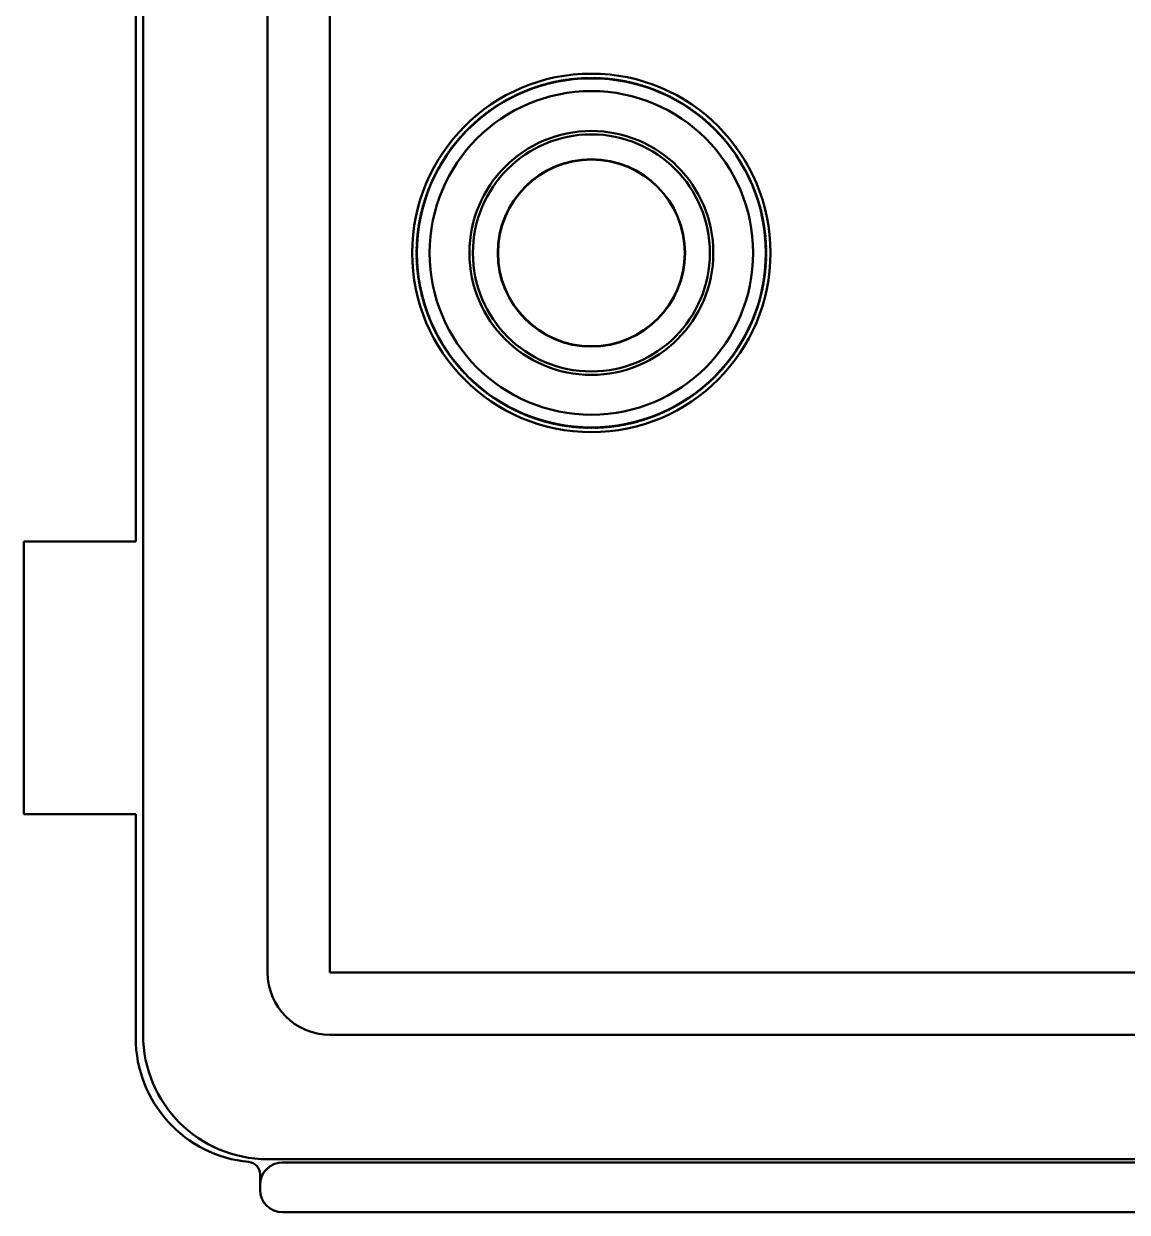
# Model space of a CAD drawing. Header units: millimetres. Extents: x 1448 to 104164, y -19509 to -89.
# Drawn here: x 5304.5 to 5387.7, y -6513.4 to -6423.9 of the extents above; entities that cross this region are included whole.
import ezdxf

# ---------------------------------------------------------------- set-up
doc = ezdxf.new("R2010")
doc.units = ezdxf.units.MM
doc.header["$LTSCALE"] = 60
doc.header["$MEASUREMENT"] = 0
doc.layers.get('0').update_dxf_attribs({"linetype": 'CONTINUOUS'})
doc.layers.add('가시적인 것(ISO)', color=7, linetype='CONTINUOUS', lineweight=50)

# ---------------------------------------------------------------- blocks, each defined once
blk = doc.blocks.new('SMARTCON')
at = {"layer": '가시적인 것(ISO)', "color": 8}
for p, q in [((8.994, 20.039), (8.994, -224.649)), ((18.369, 15.351), (18.369, -219.961)), ((23.057, -219.961), (23.057, 15.351)), ((8.438, -187.5), (8.438, -20.531)), ((0, -187.5), (5.625, -187.5)), ((0, -187.5), (0, -208.031)), ((5.625, -187.5), (8.438, -187.5)), ((5.625, -208.031), (0, -208.031)), ((8.438, -208.031), (5.625, -208.031)), ((8.438, -224.894), (8.438, -208.031)), ((173.994, -219.961), (23.057, -219.961)), ((23.057, -224.649), (173.994, -224.649)), ((18.369, -234.024), (178.682, -234.024)), ((174.562, -234.269), (19.5, -234.269)), ((17.812, -235.164), (17.812, -235.957)), ((17.812, -236.05), (17.812, -235.957)), ((17.812, -236.05), (17.812, -236.238)), ((17.812, -236.332), (17.812, -236.238)), ((19.5, -238.019), (174.562, -238.019))]:
    blk.add_line(p, q, dxfattribs=at)
for radius in [13.5, 13.148, 12.187, 9.187, 8.93, 7.055, 7.031]:
    blk.add_circle((42.768, -165.766), radius, dxfattribs=at)
for centre, radius, start, end in [((39.293, -153.101), 0.0469, 34.15001, 176.53413), ((39.393, -153.074), 0.0469, 33.70001, 176.08413), ((39.492, -153.048), 0.0469, 33.25001, 175.63413), ((39.592, -153.023), 0.0469, 32.80001, 175.18413), ((39.693, -152.998), 0.0469, 32.35001, 174.73413), ((39.793, -152.974), 0.0469, 31.90001, 174.28413), ((39.893, -152.951), 0.0469, 31.45001, 173.83413), ((39.994, -152.929), 0.0469, 31.00001, 173.38413), ((40.095, -152.908), 0.0469, 30.55001, 172.93413), ((40.196, -152.887), 0.0469, 30.10001, 172.48413), ((40.297, -152.868), 0.0469, 29.65001, 172.03413), ((40.399, -152.848), 0.0469, 29.20001, 171.58413), ((40.5, -152.83), 0.0469, 28.75001, 171.13413), ((40.602, -152.813), 0.0469, 28.30001, 170.68413), ((40.704, -152.796), 0.0469, 27.85001, 170.23413), ((40.806, -152.78), 0.0469, 27.40001, 169.78413), ((40.908, -152.765), 0.0469, 26.95001, 169.33413), ((41.01, -152.751), 0.0469, 26.50001, 168.88413), ((41.112, -152.738), 0.0469, 26.05001, 168.43413), ((41.215, -152.725), 0.0469, 25.60001, 167.98413), ((41.317, -152.713), 0.0469, 25.15001, 167.53413), ((41.42, -152.702), 0.0469, 24.70001, 167.08413), ((41.522, -152.692), 0.0469, 24.25001, 166.63413), ((41.625, -152.683), 0.0469, 23.80001, 166.18413), ((41.728, -152.674), 0.0469, 23.35001, 165.73413), ((41.831, -152.667), 0.0469, 22.90001, 165.28413), ((41.934, -152.66), 0.0469, 22.45001, 164.83413), ((42.037, -152.653), 0.0469, 22.00001, 164.38413), ((42.14, -152.648), 0.0469, 21.55001, 163.93413), ((42.243, -152.644), 0.0469, 21.10001, 163.48413), ((42.346, -152.64), 0.0469, 20.65001, 163.03413), ((42.449, -152.637), 0.0469, 20.20001, 162.58413), ((42.552, -152.635), 0.0469, 19.75001, 162.13413), ((42.655, -152.634), 0.0469, 19.30001, 161.68413), ((42.758, -152.633), 0.0469, 18.85001, 161.23413), ((42.861, -152.633), 0.0469, 18.40001, 160.78413), ((42.964, -152.635), 0.0469, 17.95001, 160.33413), ((43.068, -152.636), 0.0469, 17.50001, 159.88413), ((43.171, -152.639), 0.0469, 17.05001, 159.43413), ((43.274, -152.643), 0.0469, 16.60001, 158.98413), ((43.377, -152.647), 0.0469, 16.15001, 158.53413), ((43.48, -152.652), 0.0469, 15.70001, 158.08413), ((43.583, -152.658), 0.0469, 15.25001, 157.63413), ((43.686, -152.665), 0.0469, 14.80001, 157.18413), ((43.789, -152.673), 0.0469, 14.35001, 156.73413), ((43.891, -152.681), 0.0469, 13.90001, 156.28413), ((43.994, -152.69), 0.0469, 13.45001, 155.83413), ((44.097, -152.7), 0.0469, 13.00001, 155.38413), ((44.199, -152.711), 0.0469, 12.55001, 154.93413), ((44.302, -152.723), 0.0469, 12.10001, 154.48413), ((44.404, -152.735), 0.0469, 11.65001, 154.03413), ((44.507, -152.749), 0.0469, 11.20001, 153.58413), ((44.609, -152.763), 0.0469, 10.75001, 153.13413), ((44.711, -152.778), 0.0469, 10.30001, 152.68413), ((44.813, -152.793), 0.0469, 9.85001, 152.23413), ((44.915, -152.81), 0.0469, 9.40001, 151.78413), ((45.016, -152.827), 0.0469, 8.95001, 151.33413), ((45.118, -152.845), 0.0469, 8.50001, 150.88413), ((45.219, -152.864), 0.0469, 8.05001, 150.43413), ((45.321, -152.884), 0.0469, 7.60001, 149.98413), ((45.422, -152.904), 0.0469, 7.15001, 149.53413), ((45.523, -152.925), 0.0469, 6.70001, 149.08413), ((45.623, -152.947), 0.0469, 6.25001, 148.63413), ((45.724, -152.97), 0.0469, 5.80001, 148.18413), ((45.824, -152.994), 0.0469, 5.35001, 147.73413), ((45.925, -153.018), 0.0469, 4.90001, 147.28413), ((46.025, -153.043), 0.0469, 4.45001, 146.83413), ((46.124, -153.069), 0.0469, 4.00001, 146.38413), ((46.224, -153.096), 0.0469, 3.55001, 145.93413), ((36.981, -153.977), 0.0469, 44.95001, 187.33413), ((37.074, -153.931), 0.0469, 44.50001, 186.88413), ((37.167, -153.887), 0.0469, 44.05001, 186.43413), ((37.261, -153.843), 0.0469, 43.60001, 185.98413), ((37.355, -153.801), 0.0469, 43.15001, 185.53413), ((37.449, -153.758), 0.0469, 42.70001, 185.08413), ((37.543, -153.717), 0.0469, 42.25001, 184.63413), ((37.638, -153.676), 0.0469, 41.80001, 184.18413), ((37.733, -153.636), 0.0469, 41.35001, 183.73413), ((37.828, -153.597), 0.0469, 40.90001, 183.28413), ((37.924, -153.559), 0.0469, 40.45001, 182.83413), ((38.02, -153.521), 0.0469, 40.00001, 182.38413), ((38.117, -153.484), 0.0469, 39.55001, 181.93413), ((38.213, -153.448), 0.0469, 39.10001, 181.48413), ((38.31, -153.413), 0.0469, 38.65001, 181.03413), ((38.407, -153.378), 0.0469, 38.20001, 180.58413), ((38.505, -153.344), 0.0469, 37.75001, 180.13413), ((38.602, -153.311), 0.0469, 37.30001, 179.68413), ((38.7, -153.279), 0.0469, 36.85001, 179.23413), ((38.798, -153.247), 0.0469, 36.40001, 178.78413), ((38.897, -153.216), 0.0469, 35.95001, 178.33413), ((38.996, -153.186), 0.0469, 35.50001, 177.88413), ((39.094, -153.157), 0.0469, 35.05001, 177.43413), ((39.194, -153.129), 0.0469, 34.60001, 176.98413), ((46.323, -153.124), 0.0469, 3.10001, 145.48413), ((46.423, -153.152), 0.0469, 2.65001, 145.03413), ((46.522, -153.181), 0.0469, 2.20001, 144.58413), ((46.62, -153.211), 0.0469, 1.75001, 144.13413), ((46.719, -153.241), 0.0469, 1.30001, 143.68413), ((46.817, -153.273), 0.0469, 0.85001, 143.23413), ((46.915, -153.305), 0.0469, 0.40001, 142.78413), ((47.013, -153.338), 0.0469, 359.95001, 142.33413), ((47.11, -153.372), 0.0469, 359.50001, 141.88413), ((47.207, -153.406), 0.0469, 359.05001, 141.43413), ((47.304, -153.441), 0.0469, 358.60001, 140.98413), ((47.401, -153.477), 0.0469, 358.15001, 140.53413), ((47.497, -153.514), 0.0469, 357.70001, 140.08413), ((47.594, -153.552), 0.0469, 357.25001, 139.63413), ((47.689, -153.59), 0.0469, 356.80001, 139.18413), ((47.785, -153.629), 0.0469, 356.35001, 138.73413), ((47.88, -153.669), 0.0469, 355.90001, 138.28413), ((47.975, -153.709), 0.0469, 355.45001, 137.83413), ((48.069, -153.751), 0.0469, 355.00001, 137.38413), ((48.164, -153.793), 0.0469, 354.55001, 136.93413), ((48.257, -153.835), 0.0469, 354.10001, 136.48413), ((48.351, -153.879), 0.0469, 353.65001, 136.03413), ((48.444, -153.923), 0.0469, 353.20001, 135.58413), ((48.537, -153.968), 0.0469, 352.75001, 135.13413), ((35.463, -154.852), 0.0469, 52.60001, 194.98413), ((35.549, -154.795), 0.0469, 52.15001, 194.53413), ((35.636, -154.738), 0.0469, 51.70001, 194.08413), ((35.723, -154.683), 0.0469, 51.25001, 193.63413), ((35.81, -154.628), 0.0469, 50.80001, 193.18413), ((35.897, -154.573), 0.0469, 50.35001, 192.73413), ((35.986, -154.52), 0.0469, 49.90001, 192.28413), ((36.074, -154.467), 0.0469, 49.45001, 191.83413), ((36.163, -154.415), 0.0469, 49.00001, 191.38413), ((36.252, -154.363), 0.0469, 48.55001, 190.93413), ((36.342, -154.312), 0.0469, 48.10001, 190.48413), ((36.432, -154.262), 0.0469, 47.65001, 190.03413), ((36.523, -154.213), 0.0469, 47.20001, 189.58413), ((36.614, -154.164), 0.0469, 46.75001, 189.13413), ((36.705, -154.116), 0.0469, 46.30001, 188.68413), ((36.797, -154.069), 0.0469, 45.85001, 188.23413), ((36.889, -154.022), 0.0469, 45.40001, 187.78413), ((48.629, -154.014), 0.0469, 352.30001, 134.68413), ((48.722, -154.06), 0.0469, 351.85001, 134.23413), ((48.813, -154.107), 0.0469, 351.40001, 133.78413), ((48.905, -154.155), 0.0469, 350.95001, 133.33413), ((48.996, -154.204), 0.0469, 350.50001, 132.88413), ((49.086, -154.253), 0.0469, 350.05001, 132.43413), ((49.177, -154.303), 0.0469, 349.60001, 131.98413), ((49.266, -154.354), 0.0469, 349.15001, 131.53413), ((49.356, -154.405), 0.0469, 348.70001, 131.08413), ((49.445, -154.457), 0.0469, 348.25001, 130.63413), ((49.533, -154.51), 0.0469, 347.80001, 130.18413), ((49.622, -154.563), 0.0469, 347.35001, 129.73413), ((49.709, -154.618), 0.0469, 346.90001, 129.28413), ((49.797, -154.672), 0.0469, 346.45001, 128.83413), ((49.884, -154.728), 0.0469, 346.00001, 128.38413), ((49.97, -154.784), 0.0469, 345.55001, 127.93413), ((50.056, -154.841), 0.0469, 345.10001, 127.48413), ((50.142, -154.899), 0.0469, 344.65001, 127.03413), ((34.231, -155.786), 0.0469, 59.35001, 201.73413), ((34.31, -155.719), 0.0469, 58.90001, 201.28413), ((34.389, -155.653), 0.0469, 58.45001, 200.83413), ((34.469, -155.588), 0.0469, 58.00001, 200.38413), ((34.549, -155.523), 0.0469, 57.55001, 199.93413), ((34.63, -155.459), 0.0469, 57.10001, 199.48413), ((34.711, -155.395), 0.0469, 56.65001, 199.03413), ((34.792, -155.332), 0.0469, 56.20001, 198.58413), ((34.875, -155.27), 0.0469, 55.75001, 198.13413), ((34.957, -155.208), 0.0469, 55.30001, 197.68413), ((35.04, -155.147), 0.0469, 54.85001, 197.23413), ((35.124, -155.087), 0.0469, 54.40001, 196.78413), ((35.208, -155.027), 0.0469, 53.95001, 196.33413), ((35.293, -154.968), 0.0469, 53.50001, 195.88413), ((35.378, -154.909), 0.0469, 53.05001, 195.43413), ((50.227, -154.957), 0.0469, 344.20001, 126.58413), ((50.312, -155.016), 0.0469, 343.75001, 126.13413), ((50.396, -155.075), 0.0469, 343.30001, 125.68413), ((50.48, -155.136), 0.0469, 342.85001, 125.23413), ((50.563, -155.197), 0.0469, 342.40001, 124.78413), ((50.646, -155.258), 0.0469, 341.95001, 124.33413), ((50.728, -155.32), 0.0469, 341.50001, 123.88413), ((50.81, -155.383), 0.0469, 341.05001, 123.43413), ((50.891, -155.447), 0.0469, 340.60001, 122.98413), ((50.972, -155.511), 0.0469, 340.15001, 122.53413), ((51.052, -155.575), 0.0469, 339.70001, 122.08413), ((51.132, -155.641), 0.0469, 339.25001, 121.63413), ((51.211, -155.707), 0.0469, 338.80001, 121.18413), ((51.29, -155.773), 0.0469, 338.35001, 120.73413), ((33.33, -156.634), 0.0469, 64.75001, 207.13413), ((33.402, -156.56), 0.0469, 64.30001, 206.68413), ((33.474, -156.487), 0.0469, 63.85001, 206.23413), ((33.548, -156.414), 0.0469, 63.40001, 205.78413), ((33.621, -156.342), 0.0469, 62.95001, 205.33413), ((33.696, -156.27), 0.0469, 62.50001, 204.88413), ((33.77, -156.199), 0.0469, 62.05001, 204.43413), ((33.846, -156.129), 0.0469, 61.60001, 203.98413), ((33.922, -156.059), 0.0469, 61.15001, 203.53413), ((33.998, -155.99), 0.0469, 60.70001, 203.08413), ((34.075, -155.921), 0.0469, 60.25001, 202.63413), ((34.153, -155.853), 0.0469, 59.80001, 202.18413), ((51.368, -155.841), 0.0469, 337.90001, 120.28413), ((51.446, -155.909), 0.0469, 337.45001, 119.83413), ((51.523, -155.977), 0.0469, 337.00001, 119.38413), ((51.6, -156.046), 0.0469, 336.55001, 118.93413), ((51.676, -156.116), 0.0469, 336.10001, 118.48413), ((51.751, -156.186), 0.0469, 335.65001, 118.03413), ((51.826, -156.257), 0.0469, 335.20001, 117.58413), ((51.9, -156.328), 0.0469, 334.75001, 117.13413), ((51.974, -156.4), 0.0469, 334.30001, 116.68413), ((52.048, -156.473), 0.0469, 333.85001, 116.23413), ((52.12, -156.546), 0.0469, 333.40001, 115.78413), ((52.192, -156.62), 0.0469, 332.95001, 115.33413), ((32.512, -157.562), 0.0469, 70.15001, 212.53413), ((32.577, -157.482), 0.0469, 69.70001, 212.08413), ((32.642, -157.402), 0.0469, 69.25001, 211.63413), ((32.708, -157.323), 0.0469, 68.80001, 211.18413), ((32.775, -157.244), 0.0469, 68.35001, 210.73413), ((32.842, -157.166), 0.0469, 67.90001, 210.28413), ((32.91, -157.088), 0.0469, 67.45001, 209.83413), ((32.979, -157.011), 0.0469, 67.00001, 209.38413), ((33.048, -156.935), 0.0469, 66.55001, 208.93413), ((33.117, -156.859), 0.0469, 66.10001, 208.48413), ((33.187, -156.783), 0.0469, 65.65001, 208.03413), ((33.258, -156.708), 0.0469, 65.20001, 207.58413), ((52.264, -156.694), 0.0469, 332.50001, 114.88413), ((52.335, -156.769), 0.0469, 332.05001, 114.43413), ((52.405, -156.844), 0.0469, 331.60001, 113.98413), ((52.475, -156.92), 0.0469, 331.15001, 113.53413), ((52.544, -156.997), 0.0469, 330.70001, 113.08413), ((52.613, -157.074), 0.0469, 330.25001, 112.63413), ((52.681, -157.151), 0.0469, 329.80001, 112.18413), ((52.748, -157.23), 0.0469, 329.35001, 111.73413), ((52.815, -157.308), 0.0469, 328.90001, 111.28413), ((52.881, -157.387), 0.0469, 328.45001, 110.83413), ((52.947, -157.467), 0.0469, 328.00001, 110.38413), ((53.011, -157.547), 0.0469, 327.55001, 109.93413), ((31.843, -158.478), 0.0469, 75.10001, 217.48413), ((31.9, -158.392), 0.0469, 74.65001, 217.03413), ((31.958, -158.307), 0.0469, 74.20001, 216.58413), ((32.017, -158.223), 0.0469, 73.75001, 216.13413), ((32.077, -158.138), 0.0469, 73.30001, 215.68413), ((32.137, -158.055), 0.0469, 72.85001, 215.23413), ((32.198, -157.971), 0.0469, 72.40001, 214.78413), ((32.26, -157.889), 0.0469, 71.95001, 214.33413), ((32.322, -157.806), 0.0469, 71.50001, 213.88413), ((32.385, -157.724), 0.0469, 71.05001, 213.43413), ((32.448, -157.643), 0.0469, 70.60001, 212.98413), ((53.076, -157.628), 0.0469, 327.10001, 109.48413), ((53.139, -157.709), 0.0469, 326.65001, 109.03413), ((53.202, -157.791), 0.0469, 326.20001, 108.58413), ((53.264, -157.873), 0.0469, 325.75001, 108.13413), ((53.326, -157.956), 0.0469, 325.30001, 107.68413), ((53.387, -158.039), 0.0469, 324.85001, 107.23413), ((53.448, -158.123), 0.0469, 324.40001, 106.78413), ((53.507, -158.207), 0.0469, 323.95001, 106.33413), ((53.566, -158.291), 0.0469, 323.50001, 105.88413), ((53.625, -158.376), 0.0469, 323.05001, 105.43413), ((53.682, -158.462), 0.0469, 322.60001, 104.98413), ((31.304, -159.358), 0.0469, 79.60001, 221.98413), ((31.355, -159.268), 0.0469, 79.15001, 221.53413), ((31.406, -159.178), 0.0469, 78.70001, 221.08413), ((31.459, -159.089), 0.0469, 78.25001, 220.63413), ((31.511, -159.001), 0.0469, 77.80001, 220.18413), ((31.565, -158.912), 0.0469, 77.35001, 219.73413), ((31.619, -158.825), 0.0469, 76.90001, 219.28413), ((31.674, -158.737), 0.0469, 76.45001, 218.83413), ((31.729, -158.65), 0.0469, 76.00001, 218.38413), ((31.786, -158.564), 0.0469, 75.55001, 217.93413), ((53.739, -158.548), 0.0469, 322.15001, 104.53413), ((53.796, -158.634), 0.0469, 321.70001, 104.08413), ((53.851, -158.721), 0.0469, 321.25001, 103.63413), ((53.906, -158.808), 0.0469, 320.80001, 103.18413), ((53.961, -158.896), 0.0469, 320.35001, 102.73413), ((54.014, -158.984), 0.0469, 319.90001, 102.28413), ((54.067, -159.073), 0.0469, 319.45001, 101.83413), ((54.119, -159.162), 0.0469, 319.00001, 101.38413), ((54.171, -159.251), 0.0469, 318.55001, 100.93413), ((54.222, -159.341), 0.0469, 318.10001, 100.48413), ((30.88, -160.183), 0.0469, 83.65001, 226.03413), ((30.925, -160.09), 0.0469, 83.20001, 225.58413), ((30.97, -159.997), 0.0469, 82.75001, 225.13413), ((31.015, -159.905), 0.0469, 82.30001, 224.68413), ((31.062, -159.813), 0.0469, 81.85001, 224.23413), ((31.109, -159.721), 0.0469, 81.40001, 223.78413), ((31.157, -159.629), 0.0469, 80.95001, 223.33413), ((31.205, -159.538), 0.0469, 80.50001, 222.88413), ((31.254, -159.448), 0.0469, 80.05001, 222.43413), ((54.272, -159.431), 0.0469, 317.65001, 100.03413), ((54.321, -159.521), 0.0469, 317.20001, 99.58413), ((54.37, -159.612), 0.0469, 316.75001, 99.13413), ((54.418, -159.704), 0.0469, 316.30001, 98.68413), ((54.465, -159.795), 0.0469, 315.85001, 98.23413), ((54.512, -159.887), 0.0469, 315.40001, 97.78413), ((54.558, -159.98), 0.0469, 314.95001, 97.33413), ((54.603, -160.073), 0.0469, 314.50001, 96.88413), ((54.647, -160.166), 0.0469, 314.05001, 96.43413), ((54.691, -160.259), 0.0469, 313.60001, 95.98413), ((30.479, -161.133), 0.0469, 88.15001, 230.53413), ((30.516, -161.037), 0.0469, 87.70001, 230.08413), ((30.553, -160.941), 0.0469, 87.25001, 229.63413), ((30.592, -160.845), 0.0469, 86.80001, 229.18413), ((30.631, -160.749), 0.0469, 86.35001, 228.73413), ((30.67, -160.654), 0.0469, 85.90001, 228.28413), ((30.711, -160.559), 0.0469, 85.45001, 227.83413), ((30.752, -160.465), 0.0469, 85.00001, 227.38413), ((30.794, -160.371), 0.0469, 84.55001, 226.93413), ((30.837, -160.277), 0.0469, 84.10001, 226.48413), ((54.734, -160.353), 0.0469, 313.15001, 95.53413), ((54.776, -160.447), 0.0469, 312.70001, 95.08413), ((54.817, -160.542), 0.0469, 312.25001, 94.63413), ((54.858, -160.636), 0.0469, 311.80001, 94.18413), ((54.898, -160.732), 0.0469, 311.35001, 93.73413), ((54.937, -160.827), 0.0469, 310.90001, 93.28413), ((54.975, -160.923), 0.0469, 310.45001, 92.83413), ((55.013, -161.019), 0.0469, 310.00001, 92.38413), ((55.05, -161.115), 0.0469, 309.55001, 91.93413), ((30.182, -162.013), 0.0469, 92.20001, 234.58413), ((30.212, -161.914), 0.0469, 91.75001, 234.13413), ((30.243, -161.815), 0.0469, 91.30001, 233.68413), ((30.274, -161.717), 0.0469, 90.85001, 233.23413), ((30.307, -161.619), 0.0469, 90.40001, 232.78413), ((30.34, -161.521), 0.0469, 89.95001, 232.33413), ((30.373, -161.424), 0.0469, 89.50001, 231.88413), ((30.408, -161.327), 0.0469, 89.05001, 231.43413), ((30.443, -161.23), 0.0469, 88.60001, 230.98413), ((55.086, -161.212), 0.0469, 309.10001, 91.48413), ((55.121, -161.309), 0.0469, 308.65001, 91.03413), ((55.156, -161.406), 0.0469, 308.20001, 90.58413), ((55.19, -161.503), 0.0469, 307.75001, 90.13413), ((55.223, -161.601), 0.0469, 307.30001, 89.68413), ((55.255, -161.699), 0.0469, 306.85001, 89.23413), ((55.287, -161.797), 0.0469, 306.40001, 88.78413), ((55.318, -161.895), 0.0469, 305.95001, 88.33413), ((55.348, -161.994), 0.0469, 305.50001, 87.88413), ((29.949, -162.911), 0.0469, 96.25001, 238.63413), ((29.972, -162.81), 0.0469, 95.80001, 238.18413), ((29.995, -162.71), 0.0469, 95.35001, 237.73413), ((30.02, -162.61), 0.0469, 94.90001, 237.28413), ((30.045, -162.51), 0.0469, 94.45001, 236.83413), ((30.071, -162.41), 0.0469, 94.00001, 236.38413), ((30.098, -162.31), 0.0469, 93.55001, 235.93413), ((30.125, -162.211), 0.0469, 93.10001, 235.48413), ((30.153, -162.112), 0.0469, 92.65001, 235.03413), ((55.377, -162.093), 0.0469, 305.05001, 87.43413), ((55.405, -162.192), 0.0469, 304.60001, 86.98413), ((55.433, -162.292), 0.0469, 304.15001, 86.53413), ((55.46, -162.391), 0.0469, 303.70001, 86.08413), ((55.486, -162.491), 0.0469, 303.25001, 85.63413), ((55.511, -162.591), 0.0469, 302.80001, 85.18413), ((55.536, -162.691), 0.0469, 302.35001, 84.73413), ((55.56, -162.791), 0.0469, 301.90001, 84.28413), ((55.583, -162.892), 0.0469, 301.45001, 83.83413), ((29.779, -163.823), 0.0469, 100.30001, 242.68413), ((29.795, -163.721), 0.0469, 99.85001, 242.23413), ((29.811, -163.62), 0.0469, 99.40001, 241.78413), ((29.828, -163.518), 0.0469, 98.95001, 241.33413), ((29.847, -163.416), 0.0469, 98.50001, 240.88413), ((29.865, -163.315), 0.0469, 98.05001, 240.43413), ((29.885, -163.214), 0.0469, 97.60001, 239.98413), ((29.905, -163.113), 0.0469, 97.15001, 239.53413), ((29.927, -163.012), 0.0469, 96.70001, 239.08413), ((55.605, -162.993), 0.0469, 301.00001, 83.38413), ((55.626, -163.094), 0.0469, 300.55001, 82.93413), ((55.647, -163.195), 0.0469, 300.10001, 82.48413), ((55.667, -163.296), 0.0469, 299.65001, 82.03413), ((55.686, -163.397), 0.0469, 299.20001, 81.58413), ((55.704, -163.499), 0.0469, 298.75001, 81.13413), ((55.721, -163.6), 0.0469, 298.30001, 80.68413), ((55.738, -163.702), 0.0469, 297.85001, 80.23413), ((55.754, -163.804), 0.0469, 297.40001, 79.78413), ((29.674, -164.746), 0.0469, 104.35001, 246.73413), ((29.683, -164.643), 0.0469, 103.90001, 246.28413), ((29.692, -164.54), 0.0469, 103.45001, 245.83413), ((29.702, -164.437), 0.0469, 103.00001, 245.38413), ((29.713, -164.335), 0.0469, 102.55001, 244.93413), ((29.724, -164.232), 0.0469, 102.10001, 244.48413), ((29.737, -164.13), 0.0469, 101.65001, 244.03413), ((29.75, -164.028), 0.0469, 101.20001, 243.58413), ((29.764, -163.925), 0.0469, 100.75001, 243.13413), ((55.769, -163.906), 0.0469, 296.95001, 79.33413), ((55.783, -164.008), 0.0469, 296.50001, 78.88413), ((55.796, -164.111), 0.0469, 296.05001, 78.43413), ((55.809, -164.213), 0.0469, 295.60001, 77.98413), ((55.821, -164.316), 0.0469, 295.15001, 77.53413), ((55.832, -164.418), 0.0469, 294.70001, 77.08413), ((55.842, -164.521), 0.0469, 294.25001, 76.63413), ((55.851, -164.623), 0.0469, 293.80001, 76.18413), ((55.86, -164.726), 0.0469, 293.35001, 75.73413), ((29.636, -165.57), 0.0469, 107.95001, 250.33413), ((29.638, -165.467), 0.0469, 107.50001, 249.88413), ((29.641, -165.363), 0.0469, 107.05001, 249.43413), ((29.644, -165.26), 0.0469, 106.60001, 248.98413), ((29.649, -165.157), 0.0469, 106.15001, 248.53413), ((29.654, -165.054), 0.0469, 105.70001, 248.08413), ((29.66, -164.951), 0.0469, 105.25001, 247.63413), ((29.667, -164.848), 0.0469, 104.80001, 247.18413), ((55.868, -164.829), 0.0469, 292.90001, 75.28413), ((55.875, -164.932), 0.0469, 292.45001, 74.83413), ((55.881, -165.035), 0.0469, 292.00001, 74.38413), ((55.886, -165.138), 0.0469, 291.55001, 73.93413), ((55.891, -165.241), 0.0469, 291.10001, 73.48413), ((55.894, -165.344), 0.0469, 290.65001, 73.03413), ((55.897, -165.447), 0.0469, 290.20001, 72.58413), ((55.899, -165.55), 0.0469, 289.75001, 72.13413), ((29.635, -165.673), 0.0469, 108.40001, 250.78413), ((29.635, -165.776), 0.0469, 108.85001, 251.23413), ((29.635, -165.879), 0.0469, 109.30001, 251.68413), ((29.636, -165.982), 0.0469, 109.75001, 252.13413), ((29.638, -166.085), 0.0469, 110.20001, 252.58413), ((29.641, -166.188), 0.0469, 110.65001, 253.03413), ((29.645, -166.292), 0.0469, 111.10001, 253.48413), ((29.65, -166.395), 0.0469, 111.55001, 253.93413), ((29.655, -166.498), 0.0469, 112.00001, 254.38413), ((55.882, -166.478), 0.0469, 285.70001, 68.08413), ((55.887, -166.375), 0.0469, 286.15001, 68.53413), ((55.891, -166.272), 0.0469, 286.60001, 68.98413), ((55.895, -166.169), 0.0469, 287.05001, 69.43413), ((55.898, -166.066), 0.0469, 287.50001, 69.88413), ((55.9, -165.963), 0.0469, 287.95001, 70.33413), ((55.901, -165.654), 0.0469, 289.30001, 71.68413), ((55.901, -165.757), 0.0469, 288.85001, 71.23413), ((55.901, -165.86), 0.0469, 288.40001, 70.78413), ((29.661, -166.601), 0.0469, 112.45001, 254.83413), ((29.668, -166.703), 0.0469, 112.90001, 255.28413), ((29.676, -166.806), 0.0469, 113.35001, 255.73413), ((29.684, -166.909), 0.0469, 113.80001, 256.18413), ((29.694, -167.012), 0.0469, 114.25001, 256.63413), ((29.704, -167.115), 0.0469, 114.70001, 257.08413), ((29.715, -167.217), 0.0469, 115.15001, 257.53413), ((29.727, -167.32), 0.0469, 115.60001, 257.98413), ((29.739, -167.422), 0.0469, 116.05001, 258.43413), ((55.799, -167.403), 0.0469, 281.65001, 64.03413), ((55.811, -167.3), 0.0469, 282.10001, 64.48413), ((55.823, -167.198), 0.0469, 282.55001, 64.93413), ((55.834, -167.095), 0.0469, 283.00001, 65.38413), ((55.844, -166.993), 0.0469, 283.45001, 65.83413), ((55.853, -166.89), 0.0469, 283.90001, 66.28413), ((55.861, -166.787), 0.0469, 284.35001, 66.73413), ((55.869, -166.684), 0.0469, 284.80001, 67.18413), ((55.876, -166.581), 0.0469, 285.25001, 67.63413), ((29.753, -167.524), 0.0469, 116.50001, 258.88413), ((29.767, -167.626), 0.0469, 116.95001, 259.33413), ((29.782, -167.728), 0.0469, 117.40001, 259.78413), ((29.798, -167.83), 0.0469, 117.85001, 260.23413), ((29.814, -167.932), 0.0469, 118.30001, 260.68413), ((29.832, -168.034), 0.0469, 118.75001, 261.13413), ((29.85, -168.135), 0.0469, 119.20001, 261.58413), ((29.869, -168.237), 0.0469, 119.65001, 262.03413), ((55.651, -168.319), 0.0469, 277.60001, 59.98413), ((55.67, -168.218), 0.0469, 278.05001, 60.43413), ((55.689, -168.116), 0.0469, 278.50001, 60.88413), ((55.707, -168.015), 0.0469, 278.95001, 61.33413), ((55.724, -167.913), 0.0469, 279.40001, 61.78413), ((55.741, -167.811), 0.0469, 279.85001, 62.23413), ((55.757, -167.709), 0.0469, 280.30001, 62.68413), ((55.771, -167.607), 0.0469, 280.75001, 63.13413), ((55.785, -167.505), 0.0469, 281.20001, 63.58413), ((29.889, -168.338), 0.0469, 120.10001, 262.48413), ((29.909, -168.439), 0.0469, 120.55001, 262.93413), ((29.931, -168.54), 0.0469, 121.00001, 263.38413), ((29.953, -168.641), 0.0469, 121.45001, 263.83413), ((29.976, -168.741), 0.0469, 121.90001, 264.28413), ((30, -168.842), 0.0469, 122.35001, 264.73413), ((30.024, -168.942), 0.0469, 122.80001, 265.18413), ((30.05, -169.042), 0.0469, 123.25001, 265.63413), ((30.076, -169.142), 0.0469, 123.70001, 266.08413), ((55.465, -169.123), 0.0469, 274.00001, 56.38413), ((55.491, -169.023), 0.0469, 274.45001, 56.83413), ((55.516, -168.923), 0.0469, 274.90001, 57.28413), ((55.54, -168.823), 0.0469, 275.35001, 57.73413), ((55.564, -168.722), 0.0469, 275.80001, 58.18413), ((55.587, -168.622), 0.0469, 276.25001, 58.63413), ((55.609, -168.521), 0.0469, 276.70001, 59.08413), ((55.63, -168.42), 0.0469, 277.15001, 59.53413), ((30.103, -169.241), 0.0469, 124.15001, 266.53413), ((30.13, -169.34), 0.0469, 124.60001, 266.98413), ((30.159, -169.44), 0.0469, 125.05001, 267.43413), ((30.188, -169.539), 0.0469, 125.50001, 267.88413), ((30.218, -169.637), 0.0469, 125.95001, 268.33413), ((30.249, -169.736), 0.0469, 126.40001, 268.78413), ((30.28, -169.834), 0.0469, 126.85001, 269.23413), ((30.313, -169.932), 0.0469, 127.30001, 269.68413), ((30.346, -170.03), 0.0469, 127.75001, 270.13413), ((55.162, -170.109), 0.0469, 269.50001, 51.88413), ((55.196, -170.011), 0.0469, 269.95001, 52.33413), ((55.229, -169.914), 0.0469, 270.40001, 52.78413), ((55.261, -169.816), 0.0469, 270.85001, 53.23413), ((55.293, -169.717), 0.0469, 271.30001, 53.68413), ((55.323, -169.619), 0.0469, 271.75001, 54.13413), ((55.353, -169.52), 0.0469, 272.20001, 54.58413), ((55.382, -169.421), 0.0469, 272.65001, 55.03413), ((55.411, -169.322), 0.0469, 273.10001, 55.48413), ((55.438, -169.223), 0.0469, 273.55001, 55.93413), ((30.38, -170.127), 0.0469, 128.20001, 270.58413), ((30.414, -170.224), 0.0469, 128.65001, 271.03413), ((30.45, -170.321), 0.0469, 129.10001, 271.48413), ((30.486, -170.418), 0.0469, 129.55001, 271.93413), ((30.523, -170.514), 0.0469, 130.00001, 272.38413), ((30.56, -170.61), 0.0469, 130.45001, 272.83413), ((30.599, -170.706), 0.0469, 130.90001, 273.28413), ((30.638, -170.801), 0.0469, 131.35001, 273.73413), ((30.678, -170.896), 0.0469, 131.80001, 274.18413), ((30.719, -170.991), 0.0469, 132.25001, 274.63413), ((54.825, -170.973), 0.0469, 265.45001, 47.83413), ((54.865, -170.878), 0.0469, 265.90001, 48.28413), ((54.905, -170.783), 0.0469, 266.35001, 48.73413), ((54.944, -170.688), 0.0469, 266.80001, 49.18413), ((54.982, -170.592), 0.0469, 267.25001, 49.63413), ((55.02, -170.496), 0.0469, 267.70001, 50.08413), ((55.057, -170.4), 0.0469, 268.15001, 50.53413), ((55.093, -170.303), 0.0469, 268.60001, 50.98413), ((55.128, -170.206), 0.0469, 269.05001, 51.43413), ((30.76, -171.085), 0.0469, 132.70001, 275.08413), ((30.802, -171.18), 0.0469, 133.15001, 275.53413), ((30.845, -171.273), 0.0469, 133.60001, 275.98413), ((30.889, -171.367), 0.0469, 134.05001, 276.43413), ((30.933, -171.46), 0.0469, 134.50001, 276.88413), ((30.978, -171.553), 0.0469, 134.95001, 277.33413), ((31.024, -171.645), 0.0469, 135.40001, 277.78413), ((31.07, -171.737), 0.0469, 135.85001, 278.23413), ((31.118, -171.829), 0.0469, 136.30001, 278.68413), ((54.427, -171.812), 0.0469, 261.40001, 43.78413), ((54.474, -171.72), 0.0469, 261.85001, 44.23413), ((54.52, -171.628), 0.0469, 262.30001, 44.68413), ((54.566, -171.535), 0.0469, 262.75001, 45.13413), ((54.611, -171.443), 0.0469, 263.20001, 45.58413), ((54.655, -171.349), 0.0469, 263.65001, 46.03413), ((54.699, -171.256), 0.0469, 264.10001, 46.48413), ((54.741, -171.162), 0.0469, 264.55001, 46.93413), ((54.783, -171.068), 0.0469, 265.00001, 47.38413), ((31.166, -171.92), 0.0469, 136.75001, 279.13413), ((31.214, -172.011), 0.0469, 137.20001, 279.58413), ((31.264, -172.102), 0.0469, 137.65001, 280.03413), ((31.314, -172.192), 0.0469, 138.10001, 280.48413), ((31.365, -172.282), 0.0469, 138.55001, 280.93413), ((31.416, -172.371), 0.0469, 139.00001, 281.38413), ((31.468, -172.46), 0.0469, 139.45001, 281.83413), ((31.521, -172.549), 0.0469, 139.90001, 282.28413), ((31.575, -172.637), 0.0469, 140.35001, 282.73413), ((31.629, -172.724), 0.0469, 140.80001, 283.18413), ((53.917, -172.708), 0.0469, 256.90001, 39.28413), ((53.971, -172.62), 0.0469, 257.35001, 39.73413), ((54.024, -172.532), 0.0469, 257.80001, 40.18413), ((54.077, -172.443), 0.0469, 258.25001, 40.63413), ((54.129, -172.354), 0.0469, 258.70001, 41.08413), ((54.181, -172.265), 0.0469, 259.15001, 41.53413), ((54.231, -172.175), 0.0469, 259.60001, 41.98413), ((54.281, -172.085), 0.0469, 260.05001, 42.43413), ((54.33, -171.994), 0.0469, 260.50001, 42.88413), ((54.379, -171.903), 0.0469, 260.95001, 43.33413), ((31.684, -172.812), 0.0469, 141.25001, 283.63413), ((31.74, -172.898), 0.0469, 141.70001, 284.08413), ((31.796, -172.985), 0.0469, 142.15001, 284.53413), ((31.853, -173.071), 0.0469, 142.60001, 284.98413), ((31.911, -173.156), 0.0469, 143.05001, 285.43413), ((31.969, -173.241), 0.0469, 143.50001, 285.88413), ((32.028, -173.326), 0.0469, 143.95001, 286.33413), ((32.088, -173.41), 0.0469, 144.40001, 286.78413), ((32.148, -173.494), 0.0469, 144.85001, 287.23413), ((32.209, -173.577), 0.0469, 145.30001, 287.68413), ((32.271, -173.659), 0.0469, 145.75001, 288.13413), ((53.276, -173.644), 0.0469, 251.95001, 34.33413), ((53.338, -173.561), 0.0469, 252.40001, 34.78413), ((53.399, -173.478), 0.0469, 252.85001, 35.23413), ((53.459, -173.394), 0.0469, 253.30001, 35.68413), ((53.518, -173.31), 0.0469, 253.75001, 36.13413), ((53.577, -173.225), 0.0469, 254.20001, 36.58413), ((53.635, -173.14), 0.0469, 254.65001, 37.03413), ((53.693, -173.055), 0.0469, 255.10001, 37.48413), ((53.75, -172.969), 0.0469, 255.55001, 37.93413), ((53.806, -172.882), 0.0469, 256.00001, 38.38413), ((53.862, -172.795), 0.0469, 256.45001, 38.83413), ((32.333, -173.742), 0.0469, 146.20001, 288.58413), ((32.396, -173.823), 0.0469, 146.65001, 289.03413), ((32.46, -173.905), 0.0469, 147.10001, 289.48413), ((32.524, -173.985), 0.0469, 147.55001, 289.93413), ((32.589, -174.066), 0.0469, 148.00001, 290.38413), ((32.655, -174.145), 0.0469, 148.45001, 290.83413), ((32.721, -174.224), 0.0469, 148.90001, 291.28413), ((32.787, -174.303), 0.0469, 149.35001, 291.73413), ((32.855, -174.381), 0.0469, 149.80001, 292.18413), ((32.923, -174.459), 0.0469, 150.25001, 292.63413), ((32.991, -174.536), 0.0469, 150.70001, 293.08413), ((52.557, -174.521), 0.0469, 247.00001, 29.38413), ((52.626, -174.444), 0.0469, 247.45001, 29.83413), ((52.693, -174.367), 0.0469, 247.90001, 30.28413), ((52.761, -174.288), 0.0469, 248.35001, 30.73413), ((52.827, -174.21), 0.0469, 248.80001, 31.18413), ((52.893, -174.13), 0.0469, 249.25001, 31.63413), ((52.959, -174.051), 0.0469, 249.70001, 32.08413), ((53.023, -173.97), 0.0469, 250.15001, 32.53413), ((53.088, -173.889), 0.0469, 250.60001, 32.98413), ((53.151, -173.808), 0.0469, 251.05001, 33.43413), ((53.214, -173.726), 0.0469, 251.50001, 33.88413), ((33.061, -174.612), 0.0469, 151.15001, 293.53413), ((33.13, -174.688), 0.0469, 151.60001, 293.98413), ((33.201, -174.764), 0.0469, 152.05001, 294.43413), ((33.272, -174.839), 0.0469, 152.50001, 294.88413), ((33.343, -174.913), 0.0469, 152.95001, 295.33413), ((33.415, -174.987), 0.0469, 153.40001, 295.78413), ((33.488, -175.06), 0.0469, 153.85001, 296.23413), ((33.561, -175.132), 0.0469, 154.30001, 296.68413), ((33.635, -175.204), 0.0469, 154.75001, 297.13413), ((33.71, -175.276), 0.0469, 155.20001, 297.58413), ((33.785, -175.347), 0.0469, 155.65001, 298.03413), ((33.86, -175.417), 0.0469, 156.10001, 298.48413), ((51.69, -175.404), 0.0469, 241.60001, 23.98413), ((51.765, -175.333), 0.0469, 242.05001, 24.43413), ((51.84, -175.262), 0.0469, 242.50001, 24.88413), ((51.914, -175.191), 0.0469, 242.95001, 25.33413), ((51.988, -175.119), 0.0469, 243.40001, 25.78413), ((52.061, -175.046), 0.0469, 243.85001, 26.23413), ((52.134, -174.973), 0.0469, 244.30001, 26.68413), ((52.206, -174.899), 0.0469, 244.75001, 27.13413), ((52.277, -174.825), 0.0469, 245.20001, 27.58413), ((52.348, -174.75), 0.0469, 245.65001, 28.03413), ((52.418, -174.674), 0.0469, 246.10001, 28.48413), ((52.488, -174.598), 0.0469, 246.55001, 28.93413), ((33.936, -175.487), 0.0469, 156.55001, 298.93413), ((34.013, -175.556), 0.0469, 157.00001, 299.38413), ((34.09, -175.624), 0.0469, 157.45001, 299.83413), ((34.168, -175.692), 0.0469, 157.90001, 300.28413), ((34.246, -175.759), 0.0469, 158.35001, 300.73413), ((34.325, -175.826), 0.0469, 158.80001, 301.18413), ((34.404, -175.892), 0.0469, 159.25001, 301.63413), ((34.484, -175.957), 0.0469, 159.70001, 302.08413), ((34.564, -176.022), 0.0469, 160.15001, 302.53413), ((34.645, -176.086), 0.0469, 160.60001, 302.98413), ((34.726, -176.15), 0.0469, 161.05001, 303.43413), ((34.808, -176.212), 0.0469, 161.50001, 303.88413), ((34.89, -176.275), 0.0469, 161.95001, 304.33413), ((34.973, -176.336), 0.0469, 162.40001, 304.78413), ((50.578, -176.325), 0.0469, 235.30001, 17.68413), ((50.661, -176.263), 0.0469, 235.75001, 18.13413), ((50.743, -176.201), 0.0469, 236.20001, 18.58413), ((50.825, -176.138), 0.0469, 236.65001, 19.03413), ((50.906, -176.074), 0.0469, 237.10001, 19.48413), ((50.987, -176.01), 0.0469, 237.55001, 19.93413), ((51.067, -175.945), 0.0469, 238.00001, 20.38413), ((51.147, -175.88), 0.0469, 238.45001, 20.83413), ((51.226, -175.813), 0.0469, 238.90001, 21.28413), ((51.305, -175.747), 0.0469, 239.35001, 21.73413), ((51.383, -175.679), 0.0469, 239.80001, 22.18413), ((51.46, -175.611), 0.0469, 240.25001, 22.63413), ((51.537, -175.543), 0.0469, 240.70001, 23.08413), ((51.614, -175.474), 0.0469, 241.15001, 23.53413), ((35.056, -176.397), 0.0469, 162.85001, 305.23413), ((35.14, -176.457), 0.0469, 163.30001, 305.68413), ((35.224, -176.517), 0.0469, 163.75001, 306.13413), ((35.309, -176.576), 0.0469, 164.20001, 306.58413), ((35.394, -176.634), 0.0469, 164.65001, 307.03413), ((35.479, -176.692), 0.0469, 165.10001, 307.48413), ((35.565, -176.748), 0.0469, 165.55001, 307.93413), ((35.652, -176.805), 0.0469, 166.00001, 308.38413), ((35.739, -176.86), 0.0469, 166.45001, 308.83413), ((35.826, -176.915), 0.0469, 166.90001, 309.28413), ((35.914, -176.969), 0.0469, 167.35001, 309.73413), ((36.002, -177.023), 0.0469, 167.80001, 310.18413), ((36.091, -177.076), 0.0469, 168.25001, 310.63413), ((36.18, -177.128), 0.0469, 168.70001, 311.08413), ((36.269, -177.179), 0.0469, 169.15001, 311.53413), ((36.359, -177.23), 0.0469, 169.60001, 311.98413), ((49.193, -177.22), 0.0469, 228.10001, 10.48413), ((49.283, -177.169), 0.0469, 228.55001, 10.93413), ((49.373, -177.118), 0.0469, 229.00001, 11.38413), ((49.461, -177.066), 0.0469, 229.45001, 11.83413), ((49.55, -177.013), 0.0469, 229.90001, 12.28413), ((49.638, -176.959), 0.0469, 230.35001, 12.73413), ((49.726, -176.905), 0.0469, 230.80001, 13.18413), ((49.813, -176.85), 0.0469, 231.25001, 13.63413), ((49.9, -176.794), 0.0469, 231.70001, 14.08413), ((49.986, -176.738), 0.0469, 232.15001, 14.53413), ((50.072, -176.681), 0.0469, 232.60001, 14.98413), ((50.158, -176.623), 0.0469, 233.05001, 15.43413), ((50.243, -176.565), 0.0469, 233.50001, 15.88413), ((50.327, -176.506), 0.0469, 233.95001, 16.33413), ((50.412, -176.446), 0.0469, 234.40001, 16.78413), ((50.495, -176.386), 0.0469, 234.85001, 17.23413), ((36.449, -177.28), 0.0469, 170.05001, 312.43413), ((36.54, -177.329), 0.0469, 170.50001, 312.88413), ((36.631, -177.378), 0.0469, 170.95001, 313.33413), ((36.722, -177.425), 0.0469, 171.40001, 313.78413), ((36.814, -177.473), 0.0469, 171.85001, 314.23413), ((36.906, -177.519), 0.0469, 172.30001, 314.68413), ((36.999, -177.565), 0.0469, 172.75001, 315.13413), ((37.091, -177.61), 0.0469, 173.20001, 315.58413), ((37.185, -177.654), 0.0469, 173.65001, 316.03413), ((37.278, -177.697), 0.0469, 174.10001, 316.48413), ((37.372, -177.74), 0.0469, 174.55001, 316.93413), ((37.466, -177.782), 0.0469, 175.00001, 317.38413), ((37.561, -177.823), 0.0469, 175.45001, 317.83413), ((37.656, -177.864), 0.0469, 175.90001, 318.28413), ((37.751, -177.904), 0.0469, 176.35001, 318.73413), ((37.846, -177.943), 0.0469, 176.80001, 319.18413), ((37.942, -177.981), 0.0469, 177.25001, 319.63413), ((38.038, -178.018), 0.0469, 177.70001, 320.08413), ((38.135, -178.055), 0.0469, 178.15001, 320.53413), ((38.231, -178.091), 0.0469, 178.60001, 320.98413), ((38.328, -178.126), 0.0469, 179.05001, 321.43413), ((47.226, -178.12), 0.0469, 218.65001, 1.03413), ((47.323, -178.084), 0.0469, 219.10001, 1.48413), ((47.419, -178.048), 0.0469, 219.55001, 1.93413), ((47.515, -178.011), 0.0469, 220.00001, 2.38413), ((47.611, -177.974), 0.0469, 220.45001, 2.83413), ((47.707, -177.935), 0.0469, 220.90001, 3.28413), ((47.803, -177.896), 0.0469, 221.35001, 3.73413), ((47.898, -177.856), 0.0469, 221.80001, 4.18413), ((47.993, -177.816), 0.0469, 222.25001, 4.63413), ((48.087, -177.774), 0.0469, 222.70001, 5.08413), ((48.181, -177.732), 0.0469, 223.15001, 5.53413), ((48.275, -177.689), 0.0469, 223.60001, 5.98413), ((48.368, -177.646), 0.0469, 224.05001, 6.43413), ((48.462, -177.601), 0.0469, 224.50001, 6.88413), ((48.554, -177.556), 0.0469, 224.95001, 7.33413), ((48.647, -177.51), 0.0469, 225.40001, 7.78413), ((48.739, -177.464), 0.0469, 225.85001, 8.23413), ((48.83, -177.416), 0.0469, 226.30001, 8.68413), ((48.922, -177.369), 0.0469, 226.75001, 9.13413), ((49.013, -177.32), 0.0469, 227.20001, 9.58413), ((49.103, -177.27), 0.0469, 227.65001, 10.03413), ((38.425, -178.161), 0.0469, 179.50001, 321.88413), ((38.523, -178.195), 0.0469, 179.95001, 322.33413), ((38.621, -178.228), 0.0469, 180.40001, 322.78413), ((38.719, -178.26), 0.0469, 180.85001, 323.23413), ((38.817, -178.291), 0.0469, 181.30001, 323.68413), ((38.915, -178.322), 0.0469, 181.75001, 324.13413), ((39.014, -178.352), 0.0469, 182.20001, 324.58413), ((39.113, -178.381), 0.0469, 182.65001, 325.03413), ((39.212, -178.409), 0.0469, 183.10001, 325.48413), ((39.312, -178.437), 0.0469, 183.55001, 325.93413), ((39.411, -178.463), 0.0469, 184.00001, 326.38413), ((39.511, -178.489), 0.0469, 184.45001, 326.83413), ((39.611, -178.515), 0.0469, 184.90001, 327.28413), ((39.711, -178.539), 0.0469, 185.35001, 327.73413), ((39.812, -178.563), 0.0469, 185.80001, 328.18413), ((39.912, -178.585), 0.0469, 186.25001, 328.63413), ((40.013, -178.607), 0.0469, 186.70001, 329.08413), ((40.114, -178.629), 0.0469, 187.15001, 329.53413), ((40.215, -178.649), 0.0469, 187.60001, 329.98413), ((40.316, -178.669), 0.0469, 188.05001, 330.43413), ((40.418, -178.688), 0.0469, 188.50001, 330.88413), ((40.519, -178.706), 0.0469, 188.95001, 331.33413), ((40.621, -178.723), 0.0469, 189.40001, 331.78413), ((40.723, -178.739), 0.0469, 189.85001, 332.23413), ((40.825, -178.755), 0.0469, 190.30001, 332.68413), ((40.927, -178.77), 0.0469, 190.75001, 333.13413), ((41.029, -178.784), 0.0469, 191.20001, 333.58413), ((41.131, -178.797), 0.0469, 191.65001, 334.03413), ((41.234, -178.81), 0.0469, 192.10001, 334.48413), ((41.336, -178.821), 0.0469, 192.55001, 334.93413), ((41.439, -178.832), 0.0469, 193.00001, 335.38413), ((41.541, -178.842), 0.0469, 193.45001, 335.83413), ((41.644, -178.851), 0.0469, 193.90001, 336.28413), ((41.747, -178.86), 0.0469, 194.35001, 336.73413), ((41.85, -178.867), 0.0469, 194.80001, 337.18413), ((41.953, -178.874), 0.0469, 195.25001, 337.63413), ((42.056, -178.88), 0.0469, 195.70001, 338.08413), ((42.159, -178.885), 0.0469, 196.15001, 338.53413), ((42.262, -178.89), 0.0469, 196.60001, 338.98413), ((42.365, -178.893), 0.0469, 197.05001, 339.43413), ((42.468, -178.896), 0.0469, 197.50001, 339.88413), ((42.571, -178.898), 0.0469, 197.95001, 340.33413), ((42.674, -178.899), 0.0469, 198.40001, 340.78413), ((42.777, -178.9), 0.0469, 198.85001, 341.23413), ((42.881, -178.899), 0.0469, 199.30001, 341.68413), ((42.984, -178.898), 0.0469, 199.75001, 342.13413), ((43.087, -178.896), 0.0469, 200.20001, 342.58413), ((43.19, -178.893), 0.0469, 200.65001, 343.03413), ((43.293, -178.889), 0.0469, 201.10001, 343.48413), ((43.396, -178.885), 0.0469, 201.55001, 343.93413), ((43.499, -178.879), 0.0469, 202.00001, 344.38413), ((43.602, -178.873), 0.0469, 202.45001, 344.83413), ((43.705, -178.866), 0.0469, 202.90001, 345.28413), ((43.808, -178.858), 0.0469, 203.35001, 345.73413), ((43.911, -178.85), 0.0469, 203.80001, 346.18413), ((44.013, -178.84), 0.0469, 204.25001, 346.63413), ((44.116, -178.83), 0.0469, 204.70001, 347.08413), ((44.219, -178.819), 0.0469, 205.15001, 347.53413), ((44.321, -178.807), 0.0469, 205.60001, 347.98413), ((44.423, -178.795), 0.0469, 206.05001, 348.43413), ((44.526, -178.781), 0.0469, 206.50001, 348.88413), ((44.628, -178.767), 0.0469, 206.95001, 349.33413), ((44.73, -178.752), 0.0469, 207.40001, 349.78413), ((44.832, -178.736), 0.0469, 207.85001, 350.23413), ((44.934, -178.72), 0.0469, 208.30001, 350.68413), ((45.035, -178.702), 0.0469, 208.75001, 351.13413), ((45.137, -178.684), 0.0469, 209.20001, 351.58413), ((45.238, -178.665), 0.0469, 209.65001, 352.03413), ((45.339, -178.645), 0.0469, 210.10001, 352.48413), ((45.441, -178.625), 0.0469, 210.55001, 352.93413), ((45.541, -178.603), 0.0469, 211.00001, 353.38413), ((45.642, -178.581), 0.0469, 211.45001, 353.83413), ((45.743, -178.558), 0.0469, 211.90001, 354.28413), ((45.843, -178.534), 0.0469, 212.35001, 354.73413), ((45.943, -178.51), 0.0469, 212.80001, 355.18413), ((46.043, -178.485), 0.0469, 213.25001, 355.63413), ((46.143, -178.458), 0.0469, 213.70001, 356.08413), ((46.243, -178.432), 0.0469, 214.15001, 356.53413), ((46.342, -178.404), 0.0469, 214.60001, 356.98413), ((46.441, -178.375), 0.0469, 215.05001, 357.43413), ((46.54, -178.346), 0.0469, 215.50001, 357.88413), ((46.639, -178.316), 0.0469, 215.95001, 358.33413), ((46.737, -178.285), 0.0469, 216.40001, 358.78413), ((46.835, -178.254), 0.0469, 216.85001, 359.23413), ((46.933, -178.221), 0.0469, 217.30001, 359.68413), ((47.031, -178.188), 0.0469, 217.75001, 0.13413), ((47.128, -178.154), 0.0469, 218.20001, 0.58413), ((23.057, -219.961), 4.687, 180, 270), ((18.369, -224.649), 9.375, 180, 270), ((17.812, -224.894), 9.375, 180, 264.78409), ((16.875, -235.164), 0.938, 0, 84.78409), ((19.5, -235.957), 1.688, 90, 180), ((19.5, -236.332), 1.688, 180, 270)]:
    blk.add_arc(centre, radius, start, end, dxfattribs=at)

msp = doc.modelspace()

# ---------------------------------------------------------------- block references
msp.add_blockref('SMARTCON', (5304.546, -6275.412))

doc.saveas('drawing.dxf')
